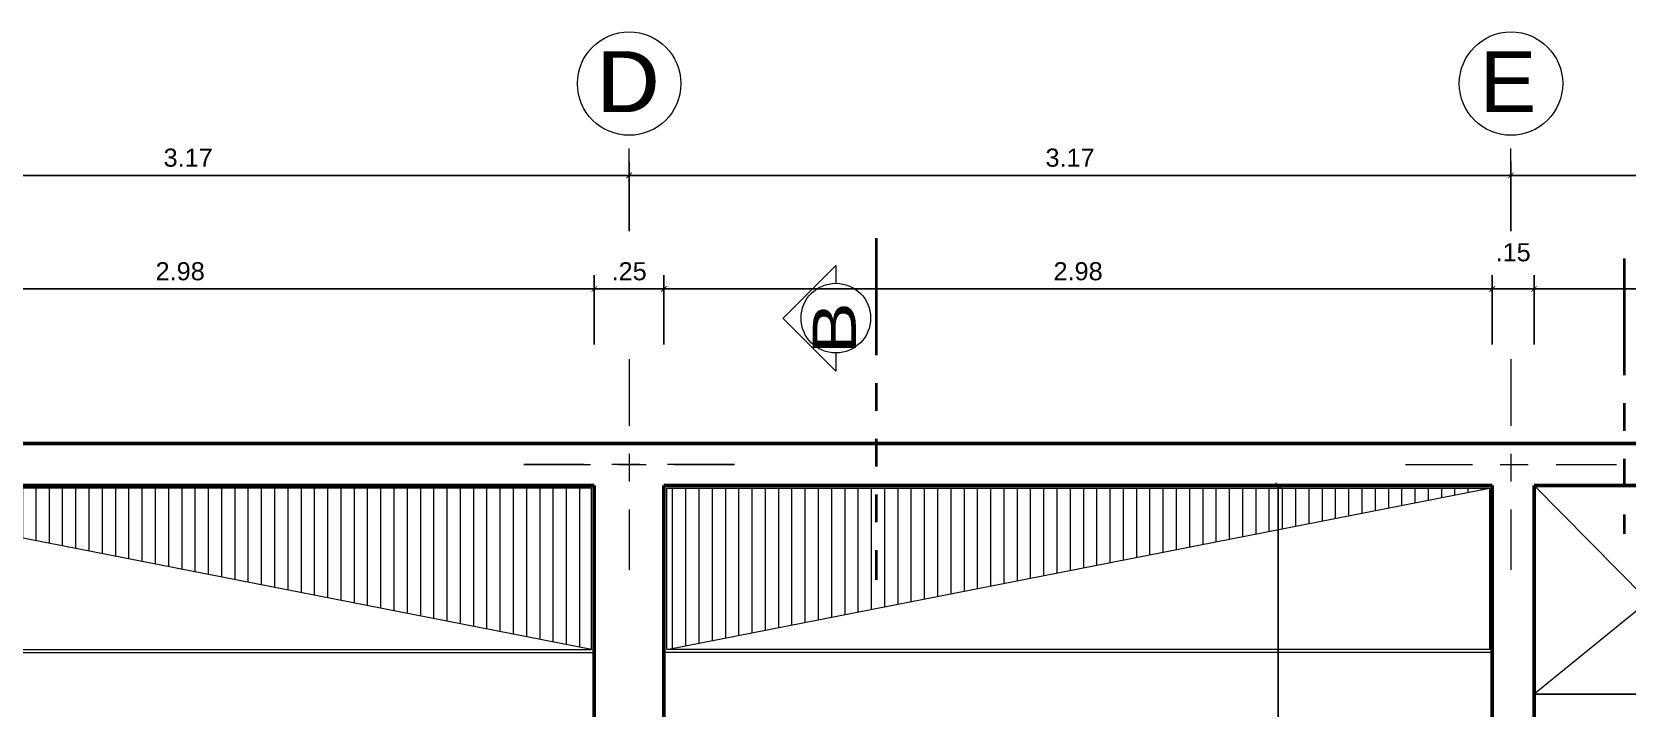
# Model space of a CAD drawing. Header units: millimetres. Extents: x 2033 to 2295, y 1536 to 1691.
# Drawn here: x 2260.71 to 2266.44, y 1582.62 to 1585.05 of the extents above; entities that cross this region are included whole.
import ezdxf

# ---------------------------------------------------------------- set-up
doc = ezdxf.new("R2010")
doc.units = ezdxf.units.MM
doc.linetypes.add('ACAD_ISO06W100', pattern=[36, 24, -3, 0, -3, 0, -3, 0, -3])
doc.linetypes.add('ACAD_ISO10W100', pattern=[18, 12, -3, 0, -3])
doc.layers.get('Defpoints').update_dxf_attribs({"color": 164})
for name, color, linetype, lineweight in [('cotas', 251, 'Continuous', 15), ('Ejes', 65, 'ACAD_ISO10W100', 15), ('MUEBLES-PUERTAS', 21, 'Continuous', 9), ('muroalto', 12, 'Continuous', 50), ('MUROS BAJOS', 80, 'Continuous', 25), ('PYV', 30, 'Continuous', 13), ('seccion', 130, 'Continuous', 35), ('TEXTOS', 7, 'Continuous', 5), ('UNO', 254, 'Continuous', 9)]:
    doc.layers.add(name, color=color, linetype=linetype, lineweight=lineweight)
doc.styles.add('ARIAL', font='arial.ttf', dxfattribs={"width": 1.3, "height": 0.1})
doc.styles.add('Micky-Arial', font='arial.ttf', dxfattribs={"width": 1.5, "height": 0.125})
doc.styles.get("Standard").update_dxf_attribs({"font": 'arial.ttf'})
doc.dimstyles.new('Aritek', dxfattribs={"dimtxt": 0.065, "dimasz": 0.02, "dimexe": 0.05, "dimexo": 0.15, "dimgap": 0.03, "dimtad": 2, "dimtih": 1, "dimtoh": 1, "dimzin": 4, "dimdsep": 46, "dimtxsty": 'Standard', "dimblk": 'ARCHTICK', "dimcen": 0.1, "dimclrt": 7, "dimadec": 0, "dimazin": 0, "dimtfac": 1, "dimtmove": 2, "dimatfit": 1, "dimldrblk": 'DOTSMALL', "dimfxl": 0.2, "dimfxlon": 1, "dimarcsym": 0})
pattern_1 = [(90, (150.3652, -1.15689), (-0.047625, 1e-17), [])]

# ---------------------------------------------------------------- blocks, each defined once
blk = doc.blocks.new('_ArchTick')
at = {"color": 0, "linetype": 'ByBlock', "const_width": 0.15}
blk.add_lwpolyline([(-0.5, -0.5), (0.5, 0.5)], dxfattribs=at)
blk = doc.blocks.new('*D427')
at = {"layer": 'cotas', "color": 0, "linetype": 'Continuous', "lineweight": -2, "transparency": 16777216}
for p, q in [((2259.754, 1583.9228), (2259.754, 1584.1728)), ((2262.729, 1583.9228), (2262.729, 1584.1728)), ((2259.754, 1584.1228), (2262.729, 1584.1228))]:
    blk.add_line(p, q, dxfattribs=at)
at = {"layer": 'Defpoints', "color": 0, "linetype": 'Continuous', "transparency": 16777216}
for p in [(2262.729, 1584.1228), (2259.754, 1583.4174), (2262.729, 1583.4174)]:
    blk.add_point(p, dxfattribs=at)
at = {"layer": 'cotas', "color": 0, "linetype": 'Continuous', "lineweight": -2, "transparency": 16777216, "xscale": 0.02, "yscale": 0.02, "zscale": 0.02, "rotation": 180}
blk.add_blockref('_ArchTick', (2259.754, 1584.1228), dxfattribs=at)
at = {"layer": 'cotas', "color": 0, "linetype": 'Continuous', "lineweight": -2, "transparency": 16777216, "xscale": 0.02, "yscale": 0.02, "zscale": 0.02}
blk.add_blockref('_ArchTick', (2262.729, 1584.1228), dxfattribs=at)
at = {"layer": 'cotas', "color": 7, "linetype": 'Continuous', "transparency": 16777216, "insert": (2261.2415, 1584.186), "char_height": 0.065, "attachment_point": 5}
blk.add_mtext('2.98', dxfattribs=at)
blk = doc.blocks.new('_DotSmall')
at = {"color": 0, "linetype": 'ByBlock', "const_width": 0.5}
blk.add_lwpolyline([(-0.0625, 0, 1), (0.0625, 0, 1)], format="xyb", close=True, dxfattribs=at)
blk = doc.blocks.new('*D428')
at = {"layer": 'cotas', "color": 0, "linetype": 'Continuous', "lineweight": -2, "transparency": 16777216}
for p, q in [((2262.729, 1583.9228), (2262.729, 1584.1728)), ((2262.979, 1583.9228), (2262.979, 1584.1728)), ((2262.729, 1584.1228), (2262.979, 1584.1228))]:
    blk.add_line(p, q, dxfattribs=at)
at = {"layer": 'Defpoints', "color": 0, "linetype": 'Continuous', "transparency": 16777216}
for p in [(2262.979, 1584.1228), (2262.729, 1583.4174), (2262.979, 1583.4174)]:
    blk.add_point(p, dxfattribs=at)
at = {"layer": 'cotas', "color": 0, "linetype": 'Continuous', "lineweight": -2, "transparency": 16777216, "xscale": 0.02, "yscale": 0.02, "zscale": 0.02, "rotation": 180}
blk.add_blockref('_ArchTick', (2262.729, 1584.1228), dxfattribs=at)
at = {"layer": 'cotas', "color": 0, "linetype": 'Continuous', "lineweight": -2, "transparency": 16777216, "xscale": 0.02, "yscale": 0.02, "zscale": 0.02}
blk.add_blockref('_ArchTick', (2262.979, 1584.1228), dxfattribs=at)
at = {"layer": 'cotas', "color": 7, "linetype": 'Continuous', "transparency": 16777216, "insert": (2262.854, 1584.186), "char_height": 0.065, "attachment_point": 5}
blk.add_mtext('.25', dxfattribs=at)
blk = doc.blocks.new('*D429')
at = {"layer": 'cotas', "color": 0, "linetype": 'Continuous', "lineweight": -2, "transparency": 16777216}
for p, q in [((2262.979, 1583.9228), (2262.979, 1584.1728)), ((2265.954, 1583.9228), (2265.954, 1584.1728)), ((2262.979, 1584.1228), (2265.954, 1584.1228))]:
    blk.add_line(p, q, dxfattribs=at)
at = {"layer": 'Defpoints', "color": 0, "linetype": 'Continuous', "transparency": 16777216}
for p in [(2265.954, 1584.1228), (2262.979, 1583.4174), (2265.954, 1583.4174)]:
    blk.add_point(p, dxfattribs=at)
at = {"layer": 'cotas', "color": 0, "linetype": 'Continuous', "lineweight": -2, "transparency": 16777216, "xscale": 0.02, "yscale": 0.02, "zscale": 0.02, "rotation": 180}
blk.add_blockref('_ArchTick', (2262.979, 1584.1228), dxfattribs=at)
at = {"layer": 'cotas', "color": 0, "linetype": 'Continuous', "lineweight": -2, "transparency": 16777216, "xscale": 0.02, "yscale": 0.02, "zscale": 0.02}
blk.add_blockref('_ArchTick', (2265.954, 1584.1228), dxfattribs=at)
at = {"layer": 'cotas', "color": 7, "linetype": 'Continuous', "transparency": 16777216, "insert": (2264.4665, 1584.186), "char_height": 0.065, "attachment_point": 5}
blk.add_mtext('2.98', dxfattribs=at)
blk = doc.blocks.new('*D430')
at = {"layer": 'cotas', "color": 0, "linetype": 'Continuous', "lineweight": -2, "transparency": 16777216}
for p, q in [((2265.954, 1583.9228), (2265.954, 1584.1728)), ((2266.104, 1583.9228), (2266.104, 1584.1728)), ((2265.954, 1584.1228), (2265.934, 1584.1228)), ((2265.954, 1584.1228), (2266.104, 1584.1228)), ((2266.104, 1584.1228), (2266.124, 1584.1228))]:
    blk.add_line(p, q, dxfattribs=at)
at = {"layer": 'Defpoints', "color": 0, "linetype": 'Continuous', "transparency": 16777216}
for p in [(2266.104, 1584.1228), (2265.954, 1583.4174), (2266.104, 1583.4174)]:
    blk.add_point(p, dxfattribs=at)
at = {"layer": 'cotas', "color": 0, "linetype": 'Continuous', "lineweight": -2, "transparency": 16777216, "xscale": 0.02, "yscale": 0.02, "zscale": 0.02}
blk.add_blockref('_ArchTick', (2265.954, 1584.1228), dxfattribs=at)
at = {"layer": 'cotas', "color": 0, "linetype": 'Continuous', "lineweight": -2, "transparency": 16777216, "xscale": 0.02, "yscale": 0.02, "zscale": 0.02, "rotation": 180}
blk.add_blockref('_ArchTick', (2266.104, 1584.1228), dxfattribs=at)
at = {"layer": 'cotas', "color": 7, "linetype": 'Continuous', "transparency": 16777216, "insert": (2266.029, 1584.2542), "char_height": 0.065, "attachment_point": 5}
blk.add_mtext('.15', dxfattribs=at)
blk = doc.blocks.new('*D431')
at = {"layer": 'cotas', "color": 0, "linetype": 'Continuous', "lineweight": -2, "transparency": 16777216}
for p, q in [((2266.104, 1583.9228), (2266.104, 1584.1728)), ((2267.254, 1583.9228), (2267.254, 1584.1728)), ((2266.104, 1584.1228), (2267.254, 1584.1228))]:
    blk.add_line(p, q, dxfattribs=at)
at = {"layer": 'Defpoints', "color": 0, "linetype": 'Continuous', "transparency": 16777216}
for p in [(2267.254, 1584.1228), (2266.104, 1583.4174), (2267.254, 1583.4174)]:
    blk.add_point(p, dxfattribs=at)
at = {"layer": 'cotas', "color": 0, "linetype": 'Continuous', "lineweight": -2, "transparency": 16777216, "xscale": 0.02, "yscale": 0.02, "zscale": 0.02, "rotation": 180}
blk.add_blockref('_ArchTick', (2266.104, 1584.1228), dxfattribs=at)
at = {"layer": 'cotas', "color": 0, "linetype": 'Continuous', "lineweight": -2, "transparency": 16777216, "xscale": 0.02, "yscale": 0.02, "zscale": 0.02}
blk.add_blockref('_ArchTick', (2267.254, 1584.1228), dxfattribs=at)
at = {"layer": 'cotas', "color": 7, "linetype": 'Continuous', "transparency": 16777216, "insert": (2266.679, 1584.186), "char_height": 0.065, "attachment_point": 5}
blk.add_mtext('1.15', dxfattribs=at)
blk = doc.blocks.new('*D458')
at = {"layer": 'cotas', "color": 0, "linetype": 'Continuous', "lineweight": -2, "transparency": 16777216}
for p, q in [((2265.3854, 1583.4174), (2265.1354, 1583.4174)), ((2265.1854, 1583.4174), (2265.1854, 1579.5013)), ((2265.3854, 1579.5013), (2265.1354, 1579.5013))]:
    blk.add_line(p, q, dxfattribs=at)
at = {"layer": 'Defpoints', "color": 0, "linetype": 'Continuous', "transparency": 16777216}
for p in [(2265.954, 1583.4174), (2265.1854, 1579.5013), (2265.954, 1579.5013)]:
    blk.add_point(p, dxfattribs=at)
at = {"layer": 'cotas', "color": 0, "linetype": 'Continuous', "lineweight": -2, "transparency": 16777216, "xscale": 0.02, "yscale": 0.02, "zscale": 0.02}
for p, rotation in [((2265.1854, 1583.4174), 90), ((2265.1854, 1579.5013), 270)]:
    blk.add_blockref('_ArchTick', p, dxfattribs=dict(at, rotation=rotation))
at = {"layer": 'cotas', "color": 7, "linetype": 'Continuous', "transparency": 16777216, "insert": (2265.0713, 1581.4593), "char_height": 0.065, "attachment_point": 5}
blk.add_mtext('3.92', dxfattribs=at)
blk = doc.blocks.new('*D466')
at = {"layer": 'cotas', "color": 0, "linetype": 'Continuous', "lineweight": -2, "transparency": 16777216}
for p, q in [((2259.6867, 1584.3308), (2259.6867, 1584.5808)), ((2262.854, 1584.3308), (2262.854, 1584.5808)), ((2259.6867, 1584.5308), (2262.854, 1584.5308))]:
    blk.add_line(p, q, dxfattribs=at)
at = {"layer": 'Defpoints', "color": 0, "linetype": 'Continuous', "transparency": 16777216}
for p in [(2262.854, 1584.5308), (2259.6867, 1583.8707), (2262.854, 1583.8707)]:
    blk.add_point(p, dxfattribs=at)
at = {"layer": 'cotas', "color": 0, "linetype": 'Continuous', "lineweight": -2, "transparency": 16777216, "xscale": 0.02, "yscale": 0.02, "zscale": 0.02, "rotation": 180}
blk.add_blockref('_ArchTick', (2259.6867, 1584.5308), dxfattribs=at)
at = {"layer": 'cotas', "color": 0, "linetype": 'Continuous', "lineweight": -2, "transparency": 16777216, "xscale": 0.02, "yscale": 0.02, "zscale": 0.02}
blk.add_blockref('_ArchTick', (2262.854, 1584.5308), dxfattribs=at)
at = {"layer": 'cotas', "color": 7, "linetype": 'Continuous', "transparency": 16777216, "insert": (2261.2703, 1584.594), "char_height": 0.065, "attachment_point": 5}
blk.add_mtext('3.17', dxfattribs=at)
blk = doc.blocks.new('*D467')
at = {"layer": 'cotas', "color": 0, "linetype": 'Continuous', "lineweight": -2, "transparency": 16777216}
for p, q in [((2262.854, 1584.3308), (2262.854, 1584.5808)), ((2266.0213, 1584.3308), (2266.0213, 1584.5808)), ((2262.854, 1584.5308), (2266.0213, 1584.5308))]:
    blk.add_line(p, q, dxfattribs=at)
at = {"layer": 'Defpoints', "color": 0, "linetype": 'Continuous', "transparency": 16777216}
for p in [(2266.0213, 1584.5308), (2262.854, 1583.8707), (2266.0213, 1583.8707)]:
    blk.add_point(p, dxfattribs=at)
at = {"layer": 'cotas', "color": 0, "linetype": 'Continuous', "lineweight": -2, "transparency": 16777216, "xscale": 0.02, "yscale": 0.02, "zscale": 0.02, "rotation": 180}
blk.add_blockref('_ArchTick', (2262.854, 1584.5308), dxfattribs=at)
at = {"layer": 'cotas', "color": 0, "linetype": 'Continuous', "lineweight": -2, "transparency": 16777216, "xscale": 0.02, "yscale": 0.02, "zscale": 0.02}
blk.add_blockref('_ArchTick', (2266.0213, 1584.5308), dxfattribs=at)
at = {"layer": 'cotas', "color": 7, "linetype": 'Continuous', "transparency": 16777216, "insert": (2264.4377, 1584.594), "char_height": 0.065, "attachment_point": 5}
blk.add_mtext('3.17', dxfattribs=at)
blk = doc.blocks.new('*D468')
at = {"layer": 'cotas', "color": 0, "linetype": 'Continuous', "lineweight": -2, "transparency": 16777216}
for p, q in [((2266.0213, 1584.3308), (2266.0213, 1584.5808)), ((2267.329, 1584.3308), (2267.329, 1584.5808)), ((2266.0213, 1584.5308), (2267.329, 1584.5308))]:
    blk.add_line(p, q, dxfattribs=at)
at = {"layer": 'Defpoints', "color": 0, "linetype": 'Continuous', "transparency": 16777216}
for p in [(2267.329, 1584.5308), (2266.0213, 1583.8707), (2267.329, 1583.8707)]:
    blk.add_point(p, dxfattribs=at)
at = {"layer": 'cotas', "color": 0, "linetype": 'Continuous', "lineweight": -2, "transparency": 16777216, "xscale": 0.02, "yscale": 0.02, "zscale": 0.02, "rotation": 180}
blk.add_blockref('_ArchTick', (2266.0213, 1584.5308), dxfattribs=at)
at = {"layer": 'cotas', "color": 0, "linetype": 'Continuous', "lineweight": -2, "transparency": 16777216, "xscale": 0.02, "yscale": 0.02, "zscale": 0.02}
blk.add_blockref('_ArchTick', (2267.329, 1584.5308), dxfattribs=at)
at = {"layer": 'cotas', "color": 7, "linetype": 'Continuous', "transparency": 16777216, "insert": (2266.6752, 1584.594), "char_height": 0.065, "attachment_point": 5}
blk.add_mtext('1.31', dxfattribs=at)
blk = doc.blocks.new('Corte')
at = {"layer": 'TEXTOS', "color": 14, "ltscale": 0.0035}
for p, q in [((0.1476, 0.1688), (0.3377, -0.0212)), ((0.1476, 0.1038), (0.1476, 0.1688)), ((0.337, -0.0206), (0.1476, -0.21)), ((0.1476, -0.21), (0.1476, -0.1462))]:
    blk.add_line(p, q, dxfattribs=at)
blk.add_circle((0.1476, -0.0212), 0.125, dxfattribs=at)

msp = doc.modelspace()

# ---------------------------------------------------------------- hatches: boundary and pattern name
at = {"layer": 'MUEBLES-PUERTAS', "linetype": 'Continuous'}
h = msp.add_hatch(dxfattribs=at)
h.set_pattern_fill('LINE', color=256, scale=0.015, angle=450)
h.set_pattern_definition(pattern_1)
h.paths.add_polyline_path([(2262.719, 1582.8274), (2262.719, 1583.4074), (2259.764, 1583.4074)])
h = msp.add_hatch(dxfattribs=at)
h.set_pattern_fill('LINE', color=256, scale=0.015, angle=450)
h.set_pattern_definition(pattern_1)
h.paths.add_polyline_path([(2265.944, 1583.4074), (2262.989, 1583.4074), (2262.989, 1582.8274)])

# ---------------------------------------------------------------- linework, layer by layer
at = {"layer": 'Ejes', "ltscale": 0.02}
for p, q in [((2262.854, 1584.387), (2262.854, 1584.6747)), ((2262.854, 1584.387), (2262.854, 1584.6747)), ((2266.0213, 1584.387), (2266.0213, 1584.6747))]:
    msp.add_line(p, q, dxfattribs=at)
at = {"layer": 'Ejes', "color": 32, "linetype": 'Continuous'}
for centre in [(2262.854, 1584.8604), (2262.854, 1584.8604), (2266.0213, 1584.8604)]:
    msp.add_circle(centre, 0.1857, dxfattribs=at)
at = {"layer": 'MUEBLES-PUERTAS', "linetype": 'Continuous'}
for p, q in [((2262.719, 1582.8274), (2259.764, 1583.4074)), ((2262.989, 1582.8274), (2265.944, 1583.4074))]:
    msp.add_line(p, q, dxfattribs=at)
for points in [[(2262.729, 1583.4174), (2259.754, 1583.4174), (2259.754, 1582.8174), (2262.729, 1582.8174)], [(2262.719, 1583.4074), (2259.764, 1583.4074), (2259.764, 1582.8274), (2262.719, 1582.8274)], [(2262.979, 1583.4174), (2265.954, 1583.4174), (2265.954, 1582.8174), (2262.979, 1582.8174)], [(2262.989, 1583.4074), (2265.944, 1583.4074), (2265.944, 1582.8274), (2262.989, 1582.8274)]]:
    msp.add_lwpolyline(points, close=True, dxfattribs=at)
at = {"layer": 'muroalto'}
for p, q in [((2262.979, 1583.5674), (2255.354, 1583.5674)), ((2262.729, 1583.5674), (2270.354, 1583.5674)), ((2262.729, 1583.4174), (2259.754, 1583.4174)), ((2262.729, 1583.4174), (2262.729, 1578.7244)), ((2262.979, 1583.4174), (2265.954, 1583.4174)), ((2262.979, 1583.4174), (2262.979, 1578.7244)), ((2265.954, 1580.8972), (2265.954, 1583.4174)), ((2266.104, 1583.4174), (2267.254, 1583.4174)), ((2266.104, 1581.7274), (2266.104, 1583.4174))]:
    msp.add_line(p, q, dxfattribs=at)
at = {"layer": 'MUROS BAJOS', "linetype": 'Continuous', "ltscale": 0.07}
msp.add_line((2267.254, 1582.6674), (2266.104, 1582.6674), dxfattribs=at)
at = {"layer": 'PYV', "ltscale": 0.15}
for p, q in [((2266.5044, 1583.0127), (2266.104, 1583.4174)), ((2266.5213, 1583.006), (2266.104, 1582.6674))]:
    msp.add_line(p, q, dxfattribs=at)
at = {"layer": 'seccion', "linetype": 'ACAD_ISO06W100', "ltscale": 0.0175}
for p, q in [((2263.7416, 1584.3048), (2263.7416, 1583.0786)), ((2266.4282, 1584.2327), (2266.4282, 1583.2435))]:
    msp.add_line(p, q, dxfattribs=at)
at = {"layer": 'UNO', "linetype": 'ACAD_ISO10W100', "ltscale": 0.02}
for p, q in [((2262.854, 1583.8707), (2262.854, 1583.1141)), ((2262.854, 1583.8707), (2262.854, 1583.1141)), ((2266.0213, 1583.8707), (2266.0213, 1583.1141)), ((2262.4757, 1583.4924), (2263.2323, 1583.4924)), ((2263.2323, 1583.4924), (2262.4757, 1583.4924)), ((2265.643, 1583.4924), (2266.3997, 1583.4924))]:
    msp.add_line(p, q, dxfattribs=at)

# ---------------------------------------------------------------- block references
at = {"layer": 'cotas', "rotation": 180}
msp.add_blockref('Corte', (2263.744, 1583.9969), dxfattribs=at)

# ---------------------------------------------------------------- texts
at = {"layer": 'Ejes', "color": 7, "linetype": 'Continuous', "style": 'Micky-Arial'}
for s, p in [('D', (2262.7372, 1584.7581)), ('D', (2262.7429, 1584.7581)), ('E', (2265.9087, 1584.7581))]:
    msp.add_text(s, height=0.2187, dxfattribs=at).set_placement(p)
at = {"layer": 'TEXTOS', "ltscale": 0.005, "insert": (2263.5134, 1584.0758), "char_height": 0.155, "width": 1.686, "attachment_point": 3, "rotation": 90, "style": 'ARIAL'}
msp.add_mtext('B', dxfattribs=at)

# ---------------------------------------------------------------- dimensions: what is measured, and where the dimension line sits
at = {"layer": 'cotas', "linetype": 'Continuous'}
for base, p1, p2, picture, middle in [((2262.854, 1584.5308), (2259.6867, 1583.8707), (2262.854, 1583.8707), '*D466', (2261.2703, 1584.594)), ((2266.0213, 1584.5308), (2262.854, 1583.8707), (2266.0213, 1583.8707), '*D467', (2264.4377, 1584.594)), ((2267.329, 1584.5308), (2266.0213, 1583.8707), (2267.329, 1583.8707), '*D468', (2266.6752, 1584.594)), ((2266.104, 1584.1228), (2265.954, 1583.4174), (2266.104, 1583.4174), '*D430', (2266.029, 1584.2542)), ((2262.7290079052, 1584.1227983718), (2259.7540079052, 1583.4174130254), (2262.7290079052, 1583.4174130254), '*D427', (2261.2415079052, 1584.185985616)), ((2262.979, 1584.1228), (2262.729, 1583.4174), (2262.979, 1583.4174), '*D428', (2262.854, 1584.186)), ((2265.9540079052, 1584.1227983718), (2262.9790079052, 1583.4174130254), (2265.9540079052, 1583.4174130254), '*D429', (2264.4665079052, 1584.185985616)), ((2267.254, 1584.1228), (2266.104, 1583.4174), (2267.254, 1583.4174), '*D431', (2266.679, 1584.186))]:
    dim = msp.add_linear_dim(base=base, p1=p1, p2=p2, dimstyle='Aritek', dxfattribs=at)
    dim.commit()
    dim.dimension.update_dxf_attribs({"geometry": picture, "text_midpoint": middle})
dim = msp.add_linear_dim(base=(2265.1854, 1579.5013), p1=(2265.954, 1583.4174), p2=(2265.954, 1579.5013), angle=90, dimstyle='Aritek', dxfattribs=at)
dim.commit()
dim.dimension.update_dxf_attribs({"geometry": '*D458', "text_midpoint": (2265.0713, 1581.4593)})

doc.saveas('drawing.dxf')
